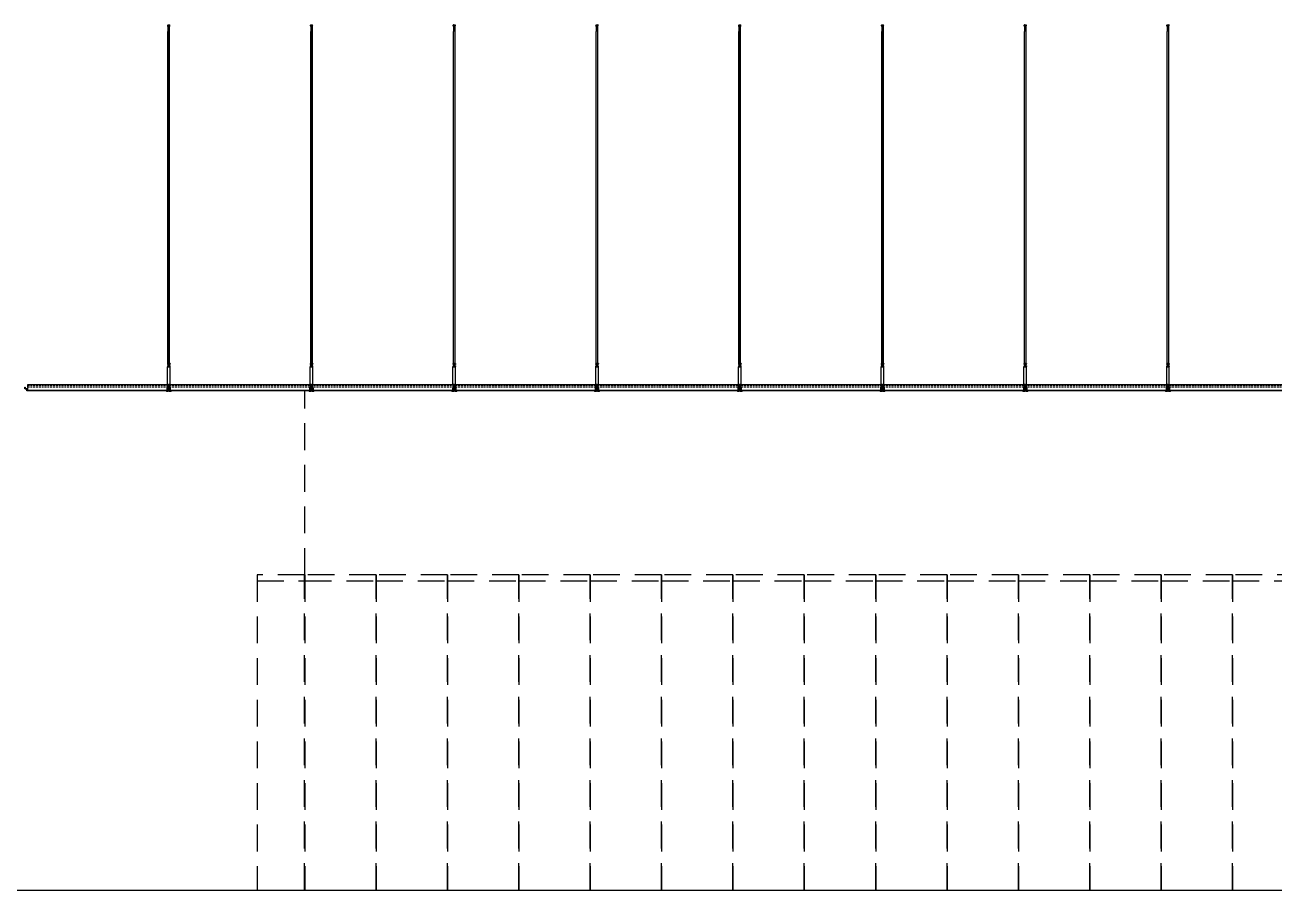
# Model space of a CAD drawing. Header units: millimetres. Extents: x 19868 to 801382, y -4805 to 85279.
# Drawn here: x 138738 to 149238, y 52679 to 59954 of the extents above; entities that cross this region are included whole.
import ezdxf

# ---------------------------------------------------------------- set-up
doc = ezdxf.new("R2010")
doc.units = ezdxf.units.MM
doc.header["$LTSCALE"] = 250
for name, pattern in [('A2', [8, 2, -2, 2, -2]), ('CENTER', [50.8, 31.75, -6.35, 6.35, -6.35]), ('CENTER2', [28.575, 19.05, -3.175, 3.175, -3.175]), ('H1', [1.5, 1, -0.5]), ('HID', [2.8, 1.8, -1]), ('HIDDEN', [9.525, 6.35, -3.175])]:
    doc.linetypes.add(name, pattern=pattern)
for name, color, linetype in [('A-ETC-SERVER', 5, 'H1'), ('A-FIN', 6, 'Continuous'), ('C-1', 252, 'Continuous'), ('C-HANGER', 8, 'Continuous'), ('C-HANGER-C', 8, 'Continuous'), ('C-sec', 252, 'Continuous'), ('C-STL4', 252, 'Continuous'), ('C-STL6', 8, 'Continuous'), ('C-T-BAR MAIN-', 252, 'Continuous'), ('C-삼성엔지니어링_CEILING', 252, 'Continuous'), ('C-압출', 252, 'Continuous'), ('MO-S', 3, 'Continuous')]:
    doc.layers.add(name, color=color, linetype=linetype)
doc.layers.add('C-중심선', color=252, linetype='CENTER2', lineweight=20)

# ---------------------------------------------------------------- blocks, each defined once
blk = doc.blocks.new('A$C8f9dbc63')
at = {"layer": 'A-ETC-SERVER', "color": 8, "linetype": 'HID', "ltscale": 0.5}
for p, q in [((0, 2650), (0, 4200)), ((-401, 2600), (-1, 2600)), ((0, 2600), (600, 2600)), ((600, 2600), (1200, 2600)), ((1200, 2600), (1800, 2600)), ((1800, 2600), (2400, 2600)), ((2400, 2600), (3000, 2600)), ((3000, 2600), (3600, 2600)), ((3600, 2600), (4200, 2600)), ((4200, 2600), (4800, 2600)), ((4800, 2600), (5400, 2600)), ((5400, 2600), (6000, 2600)), ((6000, 2600), (6600, 2600)), ((6600, 2600), (7200, 2600)), ((7200, 2600), (7800, 2600)), ((7800, 2600), (8400, 2600))]:
    blk.add_line(p, q, dxfattribs=at)
for points in [[(-401, 0), (-1, 0), (-1, 2650), (-401, 2650)], [(0, 0), (600, 0), (600, 2650), (0, 2650)], [(600, 0), (1200, 0), (1200, 2650), (600, 2650)], [(1200, 0), (1800, 0), (1800, 2650), (1200, 2650)], [(1800, 0), (2400, 0), (2400, 2650), (1800, 2650)], [(2400, 0), (3000, 0), (3000, 2650), (2400, 2650)], [(3000, 0), (3600, 0), (3600, 2650), (3000, 2650)], [(3600, 0), (4200, 0), (4200, 2650), (3600, 2650)], [(4200, 0), (4800, 0), (4800, 2650), (4200, 2650)], [(4800, 0), (5400, 0), (5400, 2650), (4800, 2650)], [(5400, 0), (6000, 0), (6000, 2650), (5400, 2650)], [(6000, 0), (6600, 0), (6600, 2650), (6000, 2650)], [(6600, 0), (7200, 0), (7200, 2650), (6600, 2650)], [(7200, 0), (7800, 0), (7800, 2650), (7200, 2650)], [(7800, 0), (8400, 0), (8400, 2650), (7800, 2650)]]:
    blk.add_lwpolyline(points, close=True, dxfattribs=at)
blk = doc.blocks.new('usgh')
at = {"layer": 'C-STL4'}
blk.add_lwpolyline([(1763311, 329517), (1763311, 329599), (1763381, 329599), (1763381, 329517)], close=True, dxfattribs=at)
at = {"layer": 'C-압출', "color": 252, "linetype": 'Continuous', "lineweight": 40, "extrusion": (0, 0, -1)}
for p, q in [((1763325, 329522), (1763320, 329517)), ((1763325, 329599), (1763322, 329596)), ((1763322, 329596), (1763325, 329592)), ((1763325, 329592), (1763322, 329588)), ((1763322, 329588), (1763325, 329584)), ((1763325, 329584), (1763322, 329580)), ((1763322, 329580), (1763325, 329576)), ((1763325, 329576), (1763322, 329572)), ((1763322, 329572), (1763325, 329568)), ((1763325, 329568), (1763322, 329565)), ((1763322, 329565), (1763325, 329561)), ((1763325, 329561), (1763322, 329557)), ((1763322, 329557), (1763325, 329553)), ((1763325, 329553), (1763322, 329549)), ((1763322, 329549), (1763325, 329545)), ((1763325, 329545), (1763322, 329541)), ((1763322, 329541), (1763325, 329538)), ((1763325, 329538), (1763322, 329534)), ((1763322, 329534), (1763325, 329530)), ((1763325, 329530), (1763322, 329526)), ((1763322, 329526), (1763325, 329522)), ((1763363, 329517), (1763368, 329522)), ((1763364, 329596), (1763368, 329599)), ((1763368, 329592), (1763364, 329596)), ((1763364, 329588), (1763368, 329592)), ((1763368, 329584), (1763364, 329588)), ((1763364, 329580), (1763368, 329584)), ((1763368, 329576), (1763364, 329580)), ((1763364, 329572), (1763368, 329576)), ((1763368, 329568), (1763364, 329572)), ((1763364, 329565), (1763368, 329568)), ((1763368, 329561), (1763364, 329565)), ((1763364, 329557), (1763368, 329561)), ((1763368, 329553), (1763364, 329557)), ((1763364, 329549), (1763368, 329553)), ((1763368, 329545), (1763364, 329549)), ((1763364, 329541), (1763368, 329545)), ((1763368, 329538), (1763364, 329541)), ((1763364, 329534), (1763368, 329538)), ((1763368, 329530), (1763364, 329534)), ((1763364, 329526), (1763368, 329530)), ((1763368, 329522), (1763364, 329526))]:
    blk.add_line(p, q, dxfattribs=at)
at = {"layer": 'C-중심선'}
blk.add_line((1763346, 329623), (1763346, 329480), dxfattribs=at)
blk = doc.blocks.new('r6okghj')
at = {"layer": 'C-삼성엔지니어링_CEILING'}
for p, q in [((1770244, 316436), (1770234, 316431)), ((1770244, 316390), (1770234, 316396)), ((1770344, 316436), (1770244, 316436)), ((1770253, 316436), (1770264, 316431)), ((1770253, 316390), (1770264, 316396)), ((1770274, 316436), (1770264, 316431)), ((1770264, 316396), (1770264, 316431)), ((1770274, 316390), (1770264, 316396)), ((1770314, 316436), (1770324, 316431)), ((1770314, 316390), (1770324, 316396)), ((1770334, 316436), (1770324, 316431)), ((1770324, 316396), (1770324, 316431)), ((1770334, 316390), (1770324, 316396)), ((1770344, 316436), (1770354, 316431)), ((1770344, 316390), (1770354, 316396))]:
    blk.add_line(p, q, dxfattribs=at)
for points in [[(1770234, 316431), (1770234, 316396)], [(1770244, 316390), (1770344, 316390)], [(1770354, 316396), (1770354, 316431)]]:
    blk.add_lwpolyline(points, dxfattribs=at)
blk = doc.blocks.new('격자틀-1')
at = {"layer": 'C-HANGER'}
for p, q in [((-16, 230), (6, 230)), ((-16, 230), (-16, 229)), ((-16, 229), (6, 229)), ((6, 230), (6, 229))]:
    blk.add_line(p, q, dxfattribs=at)
at = {"layer": 'C-HANGER-C'}
for p, q in [((-16, 52), (-16, 202)), ((6, 202), (-16, 202)), ((6, 52), (6, 202)), ((6, 52), (-16, 52))]:
    blk.add_line(p, q, dxfattribs=at)
at = {"layer": 'C-STL6', "linetype": 'CENTER2', "ltscale": 20}
blk.add_line((-5, 53), (-5, -5), dxfattribs=at)
at = {"layer": 'C-T-BAR MAIN-'}
blk.add_lwpolyline([(-14, 41), (-14, 52), (4, 52), (4, 41), (2, 41), (2, 50), (-12, 50), (-12, 41), (-14, 41)], dxfattribs=at)
at = {"layer": 'C-삼성엔지니어링_CEILING'}
for p, q in [((-12, 211), (-14, 210)), ((2, 211), (-12, 211)), ((-11, 220), (-10, 222)), ((-11, 220), (-2, 222)), ((-11, 220), (-10, 219)), ((-11, 218), (1, 220)), ((-11, 218), (-10, 219)), ((-11, 218), (-10, 217)), ((-11, 216), (1, 218)), ((-11, 216), (-10, 217)), ((-11, 216), (-10, 215)), ((-11, 214), (1, 216)), ((-11, 214), (-10, 215)), ((-11, 214), (-10, 213)), ((-11, 211), (-10, 210)), ((-10, 222), (-10, 222)), ((-10, 222), (-8, 222)), ((-10, 222), (-8, 222)), ((-10, 219), (0, 221)), ((-10, 219), (0, 221)), ((-10, 217), (0, 219)), ((-10, 217), (0, 219)), ((-10, 215), (0, 217)), ((-10, 215), (0, 217)), ((-10, 213), (0, 215)), ((-10, 213), (0, 215)), ((-10, 213), (-10, 211)), ((-8, 211), (-10, 210)), ((-2, 211), (-1, 210)), ((1, 211), (-1, 210)), ((0, 221), (0, 222)), ((0, 221), (1, 220)), ((0, 219), (1, 220)), ((0, 219), (1, 218)), ((0, 217), (1, 218)), ((0, 217), (1, 216)), ((0, 215), (1, 216)), ((0, 215), (0, 211)), ((0, 215), (0, 211)), ((2, 211), (4, 210)), ((-12, 204), (-14, 205)), ((-14, 202), (-14, 204)), ((2, 204), (-12, 204)), ((-11, 204), (-10, 205)), ((-10, 205), (-10, 210)), ((-8, 204), (-10, 205)), ((-2, 204), (-1, 205)), ((-1, 205), (-1, 210)), ((1, 204), (-1, 205)), ((2, 204), (4, 205)), ((4, 202), (4, 204))]:
    blk.add_line(p, q, dxfattribs=at)
for points in [[(-14, 210), (-14, 205)], [(4, 204), (-14, 204)], [(-12, 204), (2, 204)], [(4, 205), (4, 210)]]:
    blk.add_lwpolyline(points, dxfattribs=at)
at = {"layer": 'C-압출', "linetype": 'Continuous', "lineweight": 40, "extrusion": (0, 0, -1)}
for p, q in [((-25, 0), (-25, 2)), ((-25, 2), (-13, 2)), ((-10, 0), (-25, 0)), ((-12, 3), (-12, 28)), ((-10, 50), (-8, 50)), ((-1, 20), (-10, 20)), ((-10, 20), (-10, 19)), ((-10, 19), (-9, 18)), ((-9, 18), (-10, 18)), ((-10, 18), (-9, 17)), ((-9, 17), (-10, 16)), ((-10, 16), (-9, 16)), ((-9, 16), (-10, 15)), ((-10, 15), (-9, 14)), ((-9, 14), (-10, 14)), ((-10, 14), (-9, 13)), ((-9, 13), (-10, 13)), ((-10, 13), (-9, 12)), ((-9, 12), (-10, 11)), ((-10, 11), (-9, 11)), ((-9, 11), (-10, 10)), ((-10, 10), (-9, 10)), ((-9, 10), (-10, 9)), ((-10, 9), (-9, 8)), ((-9, 8), (-10, 8)), ((-10, 8), (-9, 7)), ((-9, 7), (-10, 6)), ((-10, 6), (-9, 6)), ((-9, 6), (-10, 5)), ((-10, 5), (-9, 4)), ((-9, 4), (-10, 4)), ((-10, 4), (-9, 3)), ((-9, 3), (-10, 3)), ((-10, 3), (-9, 2)), ((-9, 2), (-10, 1)), ((-10, 1), (-10, 0)), ((-10, 1), (-10, 1)), ((-8, 50), (-8, 50)), ((-2, 49), (-2, 50)), ((-2, 50), (0, 50)), ((0, 17), (-1, 18)), ((-1, 18), (0, 18)), ((-1, 16), (0, 17)), ((-1, 15), (0, 16)), ((0, 16), (-1, 16)), ((0, 14), (-1, 15)), ((0, 13), (-1, 14)), ((-1, 14), (0, 14)), ((0, 12), (-1, 13)), ((-1, 13), (0, 13)), ((-1, 11), (0, 12)), ((-1, 10), (0, 11)), ((0, 11), (-1, 11)), ((-1, 9), (0, 10)), ((0, 10), (-1, 10)), ((0, 8), (-1, 9)), ((0, 7), (-1, 8)), ((-1, 8), (0, 8)), ((-1, 6), (0, 7)), ((-1, 5), (0, 6)), ((0, 6), (-1, 6)), ((0, 4), (-1, 5)), ((0, 3), (-1, 4)), ((-1, 4), (0, 4)), ((0, 2), (-1, 3)), ((-1, 3), (0, 3)), ((-1, 1), (0, 2)), ((0, 1), (-1, 1)), ((0, 18), (0, 20)), ((0, 0), (0, 1)), ((15, 0), (0, 0)), ((2, 28), (2, 3)), ((2, 2), (15, 2)), ((15, 2), (15, 0))]:
    blk.add_line(p, q, dxfattribs=at)
at = {"layer": 'C-압출', "linetype": 'Continuous', "lineweight": 40}
for p, q in [((-12, 28), (-12, 50)), ((-12, 50), (-8, 50)), ((-9, 45), (-8, 45)), ((-9, 31), (-9, 45)), ((-9, 31), (-1, 31)), ((-8, 50), (-8, 45)), ((-2, 50), (2, 50)), ((-2, 50), (-2, 45)), ((-2, 45), (-1, 45)), ((-1, 31), (-1, 45)), ((2, 28), (2, 50))]:
    blk.add_line(p, q, dxfattribs=at)
at = {"layer": 'C-압출', "linetype": 'Continuous', "lineweight": 40, "extrusion": (0, 0, -1)}
for centre, start, end in [((25, 0), 270, 0), ((13, 3), 180, 270), ((10, 20), 0, 90), ((10, 0), 180, 270), ((8, 50), 90, 180), ((2, 50), 0, 90), ((1, 20), 90, 180), ((0, 0), 270, 0), ((-3, 3), 270, 0), ((-15, 2), 90, 180), ((-15, 0), 180, 270)]:
    blk.add_arc(centre, 0.3, start, end, dxfattribs=at)
at = {"layer": 'C-압출', "linetype": 'Continuous', "lineweight": 40}
for centre, start, end in [((-12, 50), 90, 180), ((-9, 45), 90, 180), ((-9, 31), 180, 270), ((-8, 50), 0, 90), ((-8, 45), 270, 0), ((-2, 45), 180, 270), ((-1, 45), 0, 90), ((-1, 31), 270, 0), ((2, 50), 0, 90)]:
    blk.add_arc(centre, 0.3, start, end, dxfattribs=at)
at = {"layer": 'C-압출'}
blk.add_arc((-2, 50), 0.3, 90, 180, dxfattribs=at)
at = {"layer": 'C-중심선', "linetype": 'CENTER', "lineweight": 5}
blk.add_line((-14, 26), (4, 26), dxfattribs=at)
at = {"layer": 'C-HANGER-C'}
for name, p, xscale, yscale, zscale in [('r6okghj', (-263370, -46847), 0.1487691112046762, 0.1487691112046762, 0.1487691112046762), ('usgh', (-176674, -32977), 0.1001893939418906, 0.1001893939418906, 0.1001893939418906)]:
    blk.add_blockref(name, p, dxfattribs=dict(at, xscale=xscale, yscale=yscale, zscale=zscale))

msp = doc.modelspace()

# ---------------------------------------------------------------- linework, layer by layer
at = {"layer": 'A-FIN'}
msp.add_line((123238.2, 52678.9), (154038.2, 52678.9), dxfattribs=at)
at = {"layer": 'C-1', "linetype": 'A2'}
for p, q in [((139938.5, 59946.1), (139937.4, 59948.9)), ((139937.9, 59950), (139943.6, 59951.2)), ((139942.3, 59941.7), (139938, 59951.5)), ((139938.5, 59946.1), (139939.4, 59946.4)), ((139939.2, 59944.4), (139940, 59944.7)), ((139940.2, 59941.7), (139939.2, 59944.4)), ((139940, 59944.7), (139939.4, 59946.4)), ((139939.5, 59953.8), (139954.7, 59953.8)), ((139940.2, 59941.7), (139940.2, 59898.9)), ((139942.3, 59941.7), (139942.3, 59898.9)), ((139947.1, 59942.5), (139944.5, 59950.7)), ((139947.1, 59942.5), (139949.7, 59950.7)), ((139950.7, 59951.2), (139956.3, 59950)), ((139952, 59941.7), (139956.2, 59951.5)), ((139952, 59898.9), (139952, 59941.7)), ((139954, 59941.7), (139955.1, 59944.4)), ((139954, 59898.9), (139954, 59941.7)), ((139954.2, 59944.7), (139954.8, 59946.4)), ((139955.1, 59944.4), (139954.2, 59944.7)), ((139955.7, 59946.1), (139954.8, 59946.4)), ((139955.7, 59946.1), (139956.9, 59948.9)), ((141138.5, 59946.1), (141137.4, 59948.9)), ((141137.9, 59950), (141143.6, 59951.2)), ((141142.3, 59941.7), (141138, 59951.5)), ((141138.5, 59946.1), (141139.4, 59946.4)), ((141139.2, 59944.4), (141140, 59944.7)), ((141140.2, 59941.7), (141139.2, 59944.4)), ((141140, 59944.7), (141139.4, 59946.4)), ((141139.5, 59953.8), (141154.7, 59953.8)), ((141140.2, 59941.7), (141140.2, 59898.9)), ((141142.3, 59941.7), (141142.3, 59898.9)), ((141147.1, 59942.5), (141144.5, 59950.7)), ((141147.1, 59942.5), (141149.7, 59950.7)), ((141150.7, 59951.2), (141156.3, 59950)), ((141152, 59941.7), (141156.2, 59951.5)), ((141152, 59898.9), (141152, 59941.7)), ((141154, 59941.7), (141155.1, 59944.4)), ((141154, 59898.9), (141154, 59941.7)), ((141154.2, 59944.7), (141154.8, 59946.4)), ((141155.1, 59944.4), (141154.2, 59944.7)), ((141155.7, 59946.1), (141154.8, 59946.4)), ((141155.7, 59946.1), (141156.9, 59948.9)), ((142338.5, 59946.1), (142337.4, 59948.9)), ((142337.9, 59950), (142343.6, 59951.2)), ((142342.3, 59941.7), (142338, 59951.5)), ((142338.5, 59946.1), (142339.4, 59946.4)), ((142339.2, 59944.4), (142340, 59944.7)), ((142340.2, 59941.7), (142339.2, 59944.4)), ((142340, 59944.7), (142339.4, 59946.4)), ((142339.5, 59953.8), (142354.7, 59953.8)), ((142340.2, 59941.7), (142340.2, 59898.9)), ((142342.3, 59941.7), (142342.3, 59898.9)), ((142347.1, 59942.5), (142344.5, 59950.7)), ((142347.1, 59942.5), (142349.7, 59950.7)), ((142350.7, 59951.2), (142356.3, 59950)), ((142352, 59941.7), (142356.2, 59951.5)), ((142352, 59898.9), (142352, 59941.7)), ((142354, 59941.7), (142355.1, 59944.4)), ((142354, 59898.9), (142354, 59941.7)), ((142354.2, 59944.7), (142354.8, 59946.4)), ((142355.1, 59944.4), (142354.2, 59944.7)), ((142355.7, 59946.1), (142354.8, 59946.4)), ((142355.7, 59946.1), (142356.9, 59948.9)), ((143538.5, 59946.1), (143537.4, 59948.9)), ((143537.9, 59950), (143543.6, 59951.2)), ((143542.3, 59941.7), (143538, 59951.5)), ((143538.5, 59946.1), (143539.4, 59946.4)), ((143539.2, 59944.4), (143540, 59944.7)), ((143540.2, 59941.7), (143539.2, 59944.4)), ((143540, 59944.7), (143539.4, 59946.4)), ((143539.5, 59953.8), (143554.7, 59953.8)), ((143540.2, 59941.7), (143540.2, 59898.9)), ((143542.3, 59941.7), (143542.3, 59898.9)), ((143547.1, 59942.5), (143544.5, 59950.7)), ((143547.1, 59942.5), (143549.7, 59950.7)), ((143550.7, 59951.2), (143556.3, 59950)), ((143552, 59941.7), (143556.2, 59951.5)), ((143552, 59898.9), (143552, 59941.7)), ((143554, 59941.7), (143555.1, 59944.4)), ((143554, 59898.9), (143554, 59941.7)), ((143554.2, 59944.7), (143554.8, 59946.4)), ((143555.1, 59944.4), (143554.2, 59944.7)), ((143555.7, 59946.1), (143554.8, 59946.4)), ((143555.7, 59946.1), (143556.9, 59948.9)), ((144738.5, 59946.1), (144737.4, 59948.9)), ((144737.9, 59950), (144743.6, 59951.2)), ((144742.3, 59941.7), (144738, 59951.5)), ((144738.5, 59946.1), (144739.4, 59946.4)), ((144739.2, 59944.4), (144740, 59944.7)), ((144740.2, 59941.7), (144739.2, 59944.4)), ((144740, 59944.7), (144739.4, 59946.4)), ((144739.5, 59953.8), (144754.7, 59953.8)), ((144740.2, 59941.7), (144740.2, 59898.9)), ((144742.3, 59941.7), (144742.3, 59898.9)), ((144747.1, 59942.5), (144744.5, 59950.7)), ((144747.1, 59942.5), (144749.7, 59950.7)), ((144750.7, 59951.2), (144756.3, 59950)), ((144752, 59941.7), (144756.2, 59951.5)), ((144752, 59898.9), (144752, 59941.7)), ((144754, 59941.7), (144755.1, 59944.4)), ((144754, 59898.9), (144754, 59941.7)), ((144754.2, 59944.7), (144754.8, 59946.4)), ((144755.1, 59944.4), (144754.2, 59944.7)), ((144755.7, 59946.1), (144754.8, 59946.4)), ((144755.7, 59946.1), (144756.9, 59948.9)), ((145938.5, 59946.1), (145937.4, 59948.9)), ((145937.9, 59950), (145943.6, 59951.2)), ((145942.3, 59941.7), (145938, 59951.5)), ((145938.5, 59946.1), (145939.4, 59946.4)), ((145939.2, 59944.4), (145940, 59944.7)), ((145940.2, 59941.7), (145939.2, 59944.4)), ((145940, 59944.7), (145939.4, 59946.4)), ((145939.5, 59953.8), (145954.7, 59953.8)), ((145940.2, 59941.7), (145940.2, 59898.9)), ((145942.3, 59941.7), (145942.3, 59898.9)), ((145947.1, 59942.5), (145944.5, 59950.7)), ((145947.1, 59942.5), (145949.7, 59950.7)), ((145950.7, 59951.2), (145956.3, 59950)), ((145952, 59941.7), (145956.2, 59951.5)), ((145952, 59898.9), (145952, 59941.7)), ((145954, 59941.7), (145955.1, 59944.4)), ((145954, 59898.9), (145954, 59941.7)), ((145954.2, 59944.7), (145954.8, 59946.4)), ((145955.1, 59944.4), (145954.2, 59944.7)), ((145955.7, 59946.1), (145954.8, 59946.4)), ((145955.7, 59946.1), (145956.9, 59948.9)), ((147138.5, 59946.1), (147137.4, 59948.9)), ((147137.9, 59950), (147143.6, 59951.2)), ((147142.3, 59941.7), (147138, 59951.5)), ((147138.5, 59946.1), (147139.4, 59946.4)), ((147139.2, 59944.4), (147140, 59944.7)), ((147140.2, 59941.7), (147139.2, 59944.4)), ((147140, 59944.7), (147139.4, 59946.4)), ((147139.5, 59953.8), (147154.7, 59953.8)), ((147140.2, 59941.7), (147140.2, 59898.9)), ((147142.3, 59941.7), (147142.3, 59898.9)), ((147147.1, 59942.5), (147144.5, 59950.7)), ((147147.1, 59942.5), (147149.7, 59950.7)), ((147150.7, 59951.2), (147156.3, 59950)), ((147152, 59941.7), (147156.2, 59951.5)), ((147152, 59898.9), (147152, 59941.7)), ((147154, 59941.7), (147155.1, 59944.4)), ((147154, 59898.9), (147154, 59941.7)), ((147154.2, 59944.7), (147154.8, 59946.4)), ((147155.1, 59944.4), (147154.2, 59944.7)), ((147155.7, 59946.1), (147154.8, 59946.4)), ((147155.7, 59946.1), (147156.9, 59948.9)), ((148338.5, 59946.1), (148337.4, 59948.9)), ((148337.9, 59950), (148343.6, 59951.2)), ((148342.3, 59941.7), (148338, 59951.5)), ((148338.5, 59946.1), (148339.4, 59946.4)), ((148339.2, 59944.4), (148340, 59944.7)), ((148340.2, 59941.7), (148339.2, 59944.4)), ((148340, 59944.7), (148339.4, 59946.4)), ((148339.5, 59953.8), (148354.7, 59953.8)), ((148340.2, 59941.7), (148340.2, 59898.9)), ((148342.3, 59941.7), (148342.3, 59898.9)), ((148347.1, 59942.5), (148344.5, 59950.7)), ((148347.1, 59942.5), (148349.7, 59950.7)), ((148350.7, 59951.2), (148356.3, 59950)), ((148352, 59941.7), (148356.2, 59951.5)), ((148352, 59898.9), (148352, 59941.7)), ((148354, 59941.7), (148355.1, 59944.4)), ((148354, 59898.9), (148354, 59941.7)), ((148354.2, 59944.7), (148354.8, 59946.4)), ((148355.1, 59944.4), (148354.2, 59944.7)), ((148355.7, 59946.1), (148354.8, 59946.4)), ((148355.7, 59946.1), (148356.9, 59948.9))]:
    msp.add_line(p, q, dxfattribs=at)
for centre, radius, start, end in [((139938.1, 59949.2), 0.808, 102.52881, 201.80141), ((139939.5, 59952.2), 1.62, 90, 203.42869), ((139943.7, 59950.4), 0.808, 17.65012, 102.52881), ((139950.5, 59950.4), 0.808, 77.47119, 162.34988), ((139954.7, 59952.2), 1.62, 336.57131, 90), ((139956.1, 59949.2), 0.808, 338.19859, 77.47119), ((141138.1, 59949.2), 0.808, 102.52881, 201.80141), ((141139.5, 59952.2), 1.62, 90, 203.42869), ((141143.7, 59950.4), 0.808, 17.65012, 102.52881), ((141150.5, 59950.4), 0.808, 77.47119, 162.34988), ((141154.7, 59952.2), 1.62, 336.57131, 90), ((141156.1, 59949.2), 0.808, 338.19859, 77.47119), ((142338.1, 59949.2), 0.808, 102.52881, 201.80141), ((142339.5, 59952.2), 1.62, 90, 203.42869), ((142343.7, 59950.4), 0.808, 17.65012, 102.52881), ((142350.5, 59950.4), 0.808, 77.47119, 162.34988), ((142354.7, 59952.2), 1.62, 336.57131, 90), ((142356.1, 59949.2), 0.808, 338.19859, 77.47119), ((143538.1, 59949.2), 0.808, 102.52881, 201.80141), ((143539.5, 59952.2), 1.62, 90, 203.42869), ((143543.7, 59950.4), 0.808, 17.65012, 102.52881), ((143550.5, 59950.4), 0.808, 77.47119, 162.34988), ((143554.7, 59952.2), 1.62, 336.57131, 90), ((143556.1, 59949.2), 0.808, 338.19859, 77.47119), ((144738.1, 59949.2), 0.808, 102.52881, 201.80141), ((144739.5, 59952.2), 1.62, 90, 203.42869), ((144743.7, 59950.4), 0.808, 17.65012, 102.52881), ((144750.5, 59950.4), 0.808, 77.47119, 162.34988), ((144754.7, 59952.2), 1.62, 336.57131, 90), ((144756.1, 59949.2), 0.808, 338.19859, 77.47119), ((145938.1, 59949.2), 0.808, 102.52881, 201.80141), ((145939.5, 59952.2), 1.62, 90, 203.42869), ((145943.7, 59950.4), 0.808, 17.65012, 102.52881), ((145950.5, 59950.4), 0.808, 77.47119, 162.34988), ((145954.7, 59952.2), 1.62, 336.57131, 90), ((145956.1, 59949.2), 0.808, 338.19859, 77.47119), ((147138.1, 59949.2), 0.808, 102.52881, 201.80141), ((147139.5, 59952.2), 1.62, 90, 203.42869), ((147143.7, 59950.4), 0.808, 17.65012, 102.52881), ((147150.5, 59950.4), 0.808, 77.47119, 162.34988), ((147154.7, 59952.2), 1.62, 336.57131, 90), ((147156.1, 59949.2), 0.808, 338.19859, 77.47119), ((148338.1, 59949.2), 0.808, 102.52881, 201.80141), ((148339.5, 59952.2), 1.62, 90, 203.42869), ((148343.7, 59950.4), 0.808, 17.65012, 102.52881), ((148350.5, 59950.4), 0.808, 77.47119, 162.34988), ((148354.7, 59952.2), 1.62, 336.57131, 90), ((148356.1, 59949.2), 0.808, 338.19859, 77.47119)]:
    msp.add_arc(centre, radius, start, end, dxfattribs=at)
at = {"layer": 'C-HANGER'}
for p, q in [((139940, 57106.9), (139940, 59898.9)), ((139940.9, 57106.9), (139940.9, 59898.9)), ((139953.4, 57106.9), (139953.4, 59898.9)), ((139954.3, 57106.9), (139954.3, 59898.9)), ((141140, 57106.9), (141140, 59898.9)), ((141140.9, 57106.9), (141140.9, 59898.9)), ((141153.4, 57106.9), (141153.4, 59898.9)), ((141154.3, 57106.9), (141154.3, 59898.9)), ((142340, 57106.9), (142340, 59898.9)), ((142340.9, 57106.9), (142340.9, 59898.9)), ((142353.4, 57106.9), (142353.4, 59898.9)), ((142354.3, 57106.9), (142354.3, 59898.9)), ((143540, 57106.9), (143540, 59898.9)), ((143540.9, 57106.9), (143540.9, 59898.9)), ((143553.4, 57106.9), (143553.4, 59898.9)), ((143554.3, 57106.9), (143554.3, 59898.9)), ((144740, 57106.9), (144740, 59898.9)), ((144740.9, 57106.9), (144740.9, 59898.9)), ((144753.4, 57106.9), (144753.4, 59898.9)), ((144754.3, 57106.9), (144754.3, 59898.9)), ((145940, 57106.9), (145940, 59898.9)), ((145940.9, 57106.9), (145940.9, 59898.9)), ((145953.4, 57106.9), (145953.4, 59898.9)), ((145954.3, 57106.9), (145954.3, 59898.9)), ((147140, 57106.9), (147140, 59898.9)), ((147140.9, 57106.9), (147140.9, 59898.9)), ((147153.4, 57106.9), (147153.4, 59898.9)), ((147154.3, 57106.9), (147154.3, 59898.9)), ((148340, 57106.9), (148340, 59898.9)), ((148340.9, 57106.9), (148340.9, 59898.9)), ((148353.4, 57106.9), (148353.4, 59898.9)), ((148354.3, 57106.9), (148354.3, 59898.9))]:
    msp.add_line(p, q, dxfattribs=at)
at = {"layer": 'C-sec'}
for points in [[(139933.2, 56879.7), (138761.1, 56879.7, -0.3617862), (138760.8, 56880), (138760.8, 56901.7), (138760.1, 56901.7), (138760.1, 56879.2, 0.4142136), (138760.4, 56878.9), (139933.8, 56878.9, 0.4142136), (139934.1, 56879.2), (139934.1, 56901.7), (139933.4, 56901.7), (139933.4, 56880, -0.4142136), (139933.1, 56879.7)], [(141133.2, 56879.7), (139961.1, 56879.7, -0.3617862), (139960.8, 56880), (139960.8, 56901.7), (139960.1, 56901.7), (139960.1, 56879.2, 0.4142136), (139960.4, 56878.9), (141133.8, 56878.9, 0.4142136), (141134.1, 56879.2), (141134.1, 56901.7), (141133.4, 56901.7), (141133.4, 56880, -0.4142136), (141133.1, 56879.7)], [(142333.2, 56879.7), (141161.1, 56879.7, -0.3617862), (141160.8, 56880), (141160.8, 56901.7), (141160.1, 56901.7), (141160.1, 56879.2, 0.4142136), (141160.4, 56878.9), (142333.8, 56878.9, 0.4142136), (142334.1, 56879.2), (142334.1, 56901.7), (142333.4, 56901.7), (142333.4, 56880, -0.4142136), (142333.1, 56879.7)], [(143533.2, 56879.7), (142361.1, 56879.7, -0.3617862), (142360.8, 56880), (142360.8, 56901.7), (142360.1, 56901.7), (142360.1, 56879.2, 0.4142136), (142360.4, 56878.9), (143533.8, 56878.9, 0.4142136), (143534.1, 56879.2), (143534.1, 56901.7), (143533.4, 56901.7), (143533.4, 56880, -0.4142136), (143533.1, 56879.7)], [(144733.2, 56879.7), (143561.1, 56879.7, -0.3617862), (143560.8, 56880), (143560.8, 56901.7), (143560.1, 56901.7), (143560.1, 56879.2, 0.4142136), (143560.4, 56878.9), (144733.8, 56878.9, 0.4142136), (144734.1, 56879.2), (144734.1, 56901.7), (144733.4, 56901.7), (144733.4, 56880, -0.4142136), (144733.1, 56879.7)], [(145933.2, 56879.7), (144761.1, 56879.7, -0.3617862), (144760.8, 56880), (144760.8, 56901.7), (144760.1, 56901.7), (144760.1, 56879.2, 0.4142136), (144760.4, 56878.9), (145933.8, 56878.9, 0.4142136), (145934.1, 56879.2), (145934.1, 56901.7), (145933.4, 56901.7), (145933.4, 56880, -0.4142136), (145933.1, 56879.7)], [(147133.2, 56879.7), (145961.1, 56879.7, -0.3617862), (145960.8, 56880), (145960.8, 56901.7), (145960.1, 56901.7), (145960.1, 56879.2, 0.4142136), (145960.4, 56878.9), (147133.8, 56878.9, 0.4142136), (147134.1, 56879.2), (147134.1, 56901.7), (147133.4, 56901.7), (147133.4, 56880, -0.4142136), (147133.1, 56879.7)], [(148333.2, 56879.7), (147161.1, 56879.7, -0.3617862), (147160.8, 56880), (147160.8, 56901.7), (147160.1, 56901.7), (147160.1, 56879.2, 0.4142136), (147160.4, 56878.9), (148333.8, 56878.9, 0.4142136), (148334.1, 56879.2), (148334.1, 56901.7), (148333.4, 56901.7), (148333.4, 56880, -0.4142136), (148333.1, 56879.7)], [(149533.2, 56879.7), (148361.1, 56879.7, -0.3617862), (148360.8, 56880), (148360.8, 56901.7), (148360.1, 56901.7), (148360.1, 56879.2, 0.4142136), (148360.4, 56878.9), (149533.8, 56878.9, 0.4142136), (149534.1, 56879.2), (149534.1, 56901.7), (149533.4, 56901.7), (149533.4, 56880, -0.4142136), (149533.1, 56879.7)]]:
    msp.add_lwpolyline(points, format="xyb", dxfattribs=at)
at = {"layer": 'C-STL6'}
for p, q in [((154016.2, 56926.4), (138760.1, 56926.4)), ((138760.1, 56926.4), (138760.1, 56907.5))]:
    msp.add_line(p, q, dxfattribs=at)
at = {"layer": 'C-STL6', "linetype": 'HIDDEN', "ltscale": 0.01}
for p, q in [((154016.2, 56921.5), (138760.1, 56921.5)), ((154016.2, 56907.5), (138760.1, 56907.5))]:
    msp.add_line(p, q, dxfattribs=at)
at = {"layer": 'MO-S'}
msp.add_lwpolyline([(138738.2, 56907.7), (138739.4, 56907.7), (138739.4, 56893.9), (138754.4, 56893.9), (138754.4, 56878.9), (138768.2, 56878.9), (138768.2, 56877.7), (138753.2, 56877.7), (138753.2, 56892.7), (138738.2, 56892.7)], close=True, dxfattribs=at)

# ---------------------------------------------------------------- block references
at = {"layer": 'A-ETC-SERVER'}
msp.add_blockref('A$C8f9dbc63', (141089.7, 52678.9), dxfattribs=at)
at = {"layer": 'C-sec', "xscale": -1}
for p in [(139942.1, 56876.4), (141142.1, 56876.4), (142342.1, 56876.4), (143542.1, 56876.4), (144742.1, 56876.4), (145942.1, 56876.4), (147142.1, 56876.4), (148342.1, 56876.4)]:
    msp.add_blockref('격자틀-1', p, dxfattribs=at)

doc.saveas('drawing.dxf')
